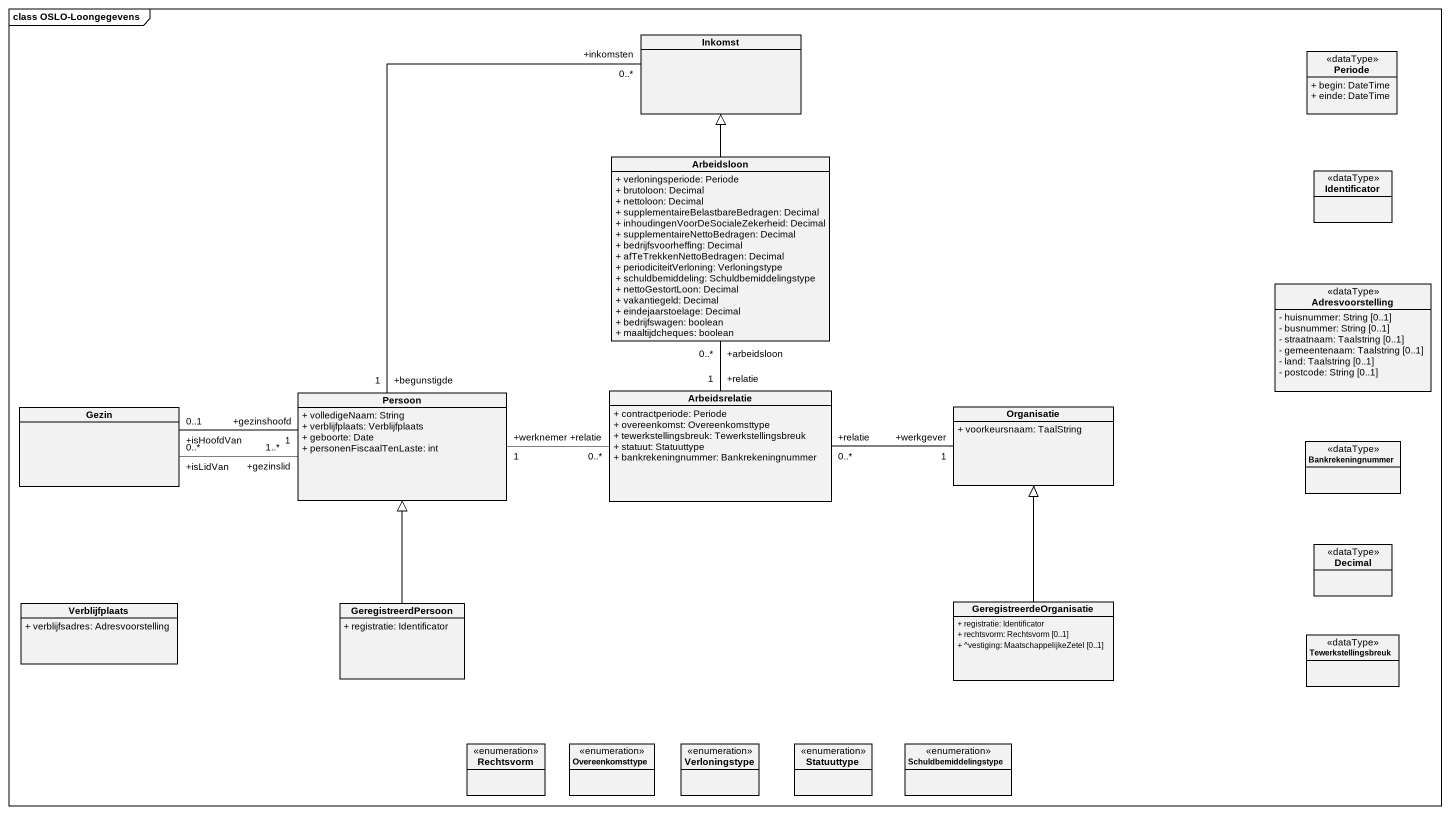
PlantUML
@startuml
mainframe class OSLO-Loongegevens
hide circle
hide empty members
skinparam classAttributeIconSize 0
class Inkomst
class Periode <<dataType>> {
  + begin: DateTime
  + einde: DateTime
}
class Arbeidsloon {
  + verloningsperiode: Periode
  + brutoloon: Decimal
  + nettoloon: Decimal
  + supplementaireBelastbareBedragen: Decimal
  + inhoudingenVoorDeSocialeZekerheid: Decimal
  + supplementaireNettoBedragen: Decimal
  + bedrijfsvoorheffing: Decimal
  + afTeTrekkenNettoBedragen: Decimal
  + periodiciteitVerloning: Verloningstype
  + schuldbemiddeling: Schuldbemiddelingstype
  + nettoGestortLoon: Decimal
  + vakantiegeld: Decimal
  + eindejaarstoelage: Decimal
  + bedrijfswagen: boolean
  + maaltijdcheques: boolean
}
class Identificator <<dataType>>
class Adresvoorstelling <<dataType>> {
  - huisnummer: String [0..1]
  - busnummer: String [0..1]
  - straatnaam: Taalstring [0..1]
  - gemeentenaam: Taalstring [0..1]
  - land: Taalstring [0..1]
  - postcode: String [0..1]
}
class Persoon {
  + volledigeNaam: String
  + verblijfplaats: Verblijfplaats
  + geboorte: Date
  + personenFiscaalTenLaste: int
}
class Arbeidsrelatie {
  + contractperiode: Periode
  + overeenkomst: Overeenkomsttype
  + tewerkstellingsbreuk: Tewerkstellingsbreuk
  + statuut: Statuuttype
  + bankrekeningnummer: Bankrekeningnummer
}
class Gezin
class Organisatie {
  + voorkeursnaam: TaalString
}
class Bankrekeningnummer <<dataType>>
class Decimal <<dataType>>
class GeregistreerdeOrganisatie {
  + registratie: Identificator
  + rechtsvorm: Rechtsvorm [0..1]
  + ^vestiging: MaatschappelijkeZetel [0..1]
}
class Verblijfplaats {
  + verblijfsadres: Adresvoorstelling
}
class GeregistreerdPersoon {
  + registratie: Identificator
}
class Tewerkstellingsbreuk <<dataType>>
enum Rechtsvorm
enum Overeenkomsttype
enum Verloningstype
enum Statuuttype
enum Schuldbemiddelingstype
Arbeidsloon -up-|> Inkomst
Persoon "+begunstigde\n1" -up- "+inkomsten\n0..*" Inkomst
Persoon "+werknemer\n1" -right- "+relatie\n0..*" Arbeidsrelatie
Persoon "+gezinshoofd\n1" -left- "+isHoofdVan\n0..1" Gezin
Persoon "+gezinslid\n1..*" -left- "+isLidVan\n0..*" Gezin
Arbeidsrelatie "+relatie\n1" -up- "+arbeidsloon\n0..*" Arbeidsloon
Organisatie "+werkgever\n1" -left- "+relatie\n0..*" Arbeidsrelatie
GeregistreerdeOrganisatie -up-|> Organisatie
GeregistreerdPersoon -up-|> Persoon
@enduml
